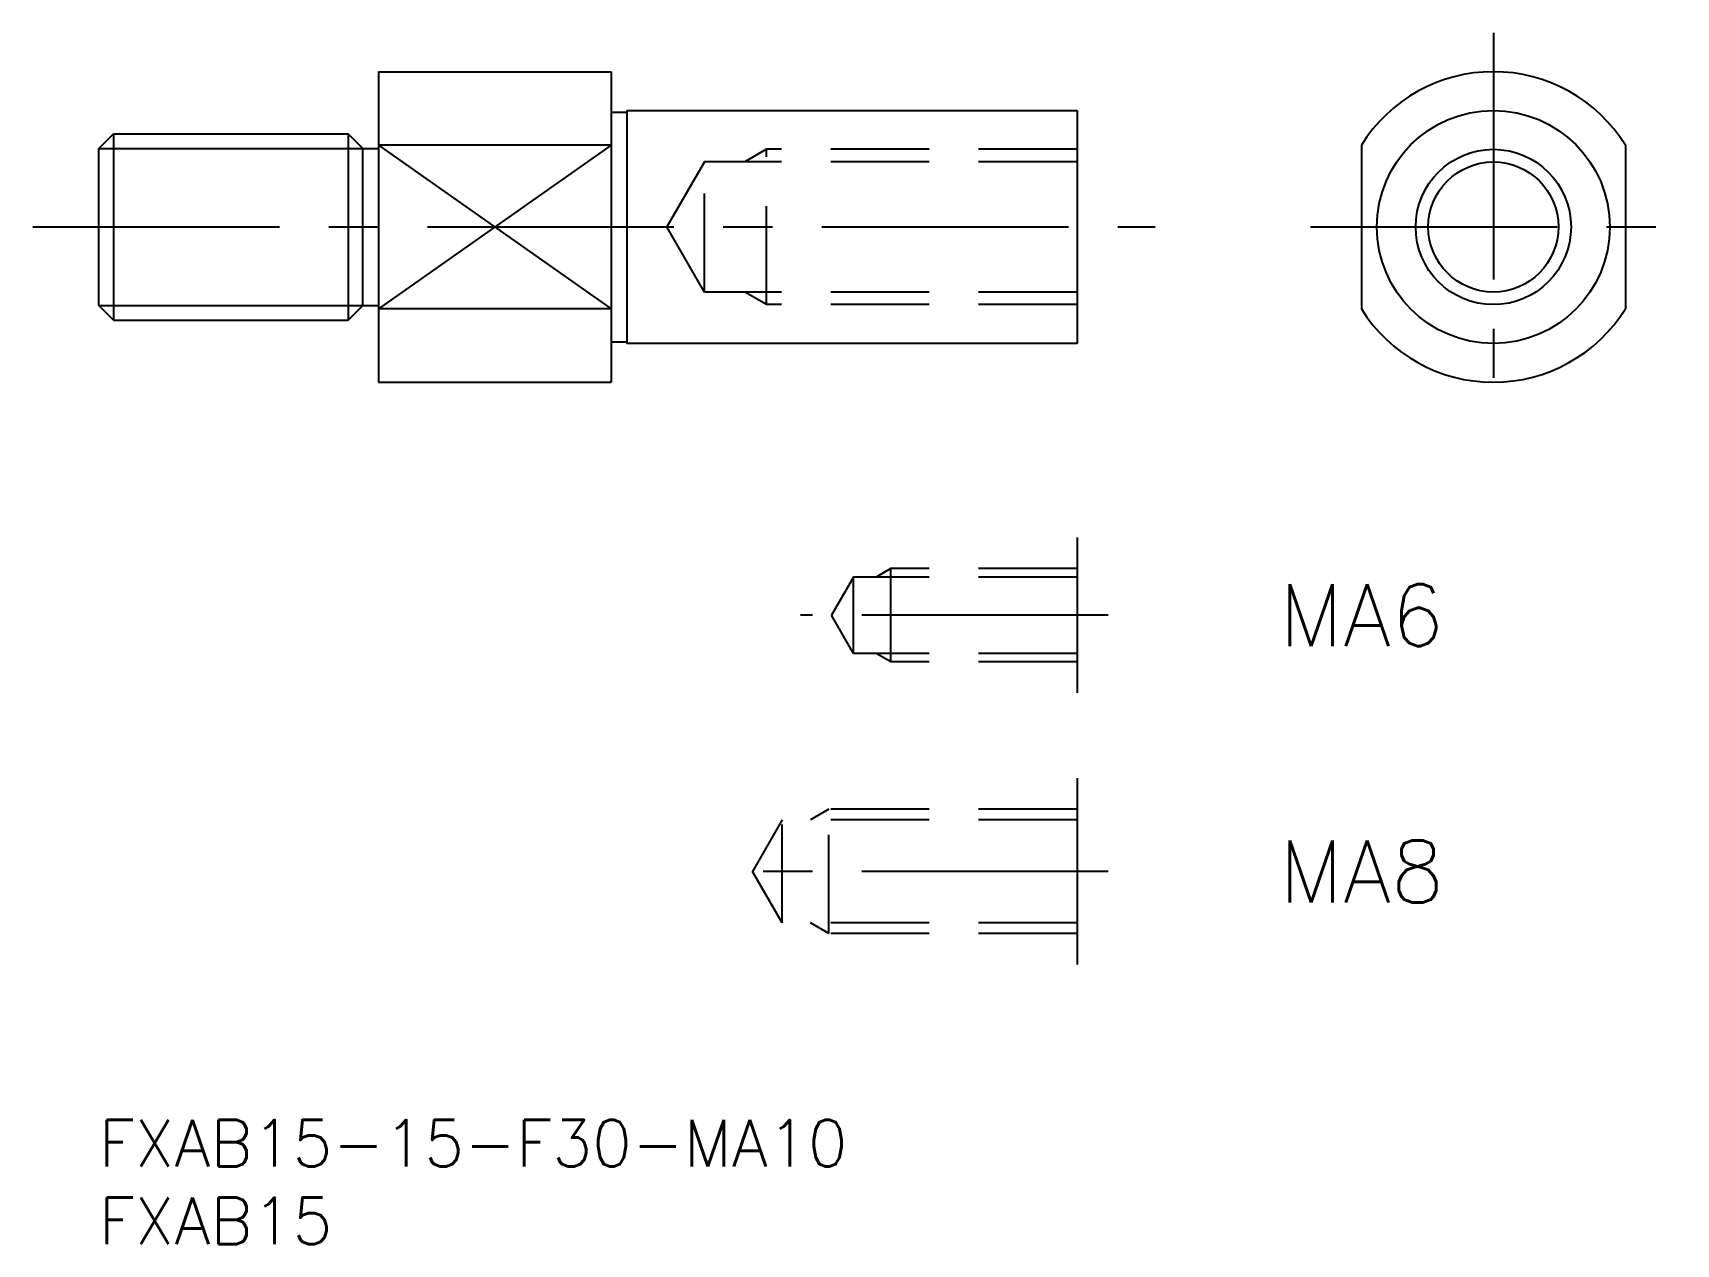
# Model space of a CAD drawing. Extents: x -4 to 102, y -8 to 70.
import ezdxf

# ---------------------------------------------------------------- set-up
doc = ezdxf.new("R2010")
doc.units = 0
doc.header["$LTSCALE"] = 0.5
doc.linetypes.add('CENTER', pattern=[50.8, 31.75, -6.35, 6.35, -6.35])
doc.linetypes.add('DASHED', pattern=[19.05, 12.7, -6.35])
for name, color, linetype in [('MSM_CENTER', 1, 'CENTER'), ('MSM_CONTINUOUS', 7, 'CONTINUOUS'), ('MSM_DASHED', 4, 'DASHED'), ('MSM_NARROW', 5, 'CONTINUOUS'), ('MSM_PART_NUMBER', 7, 'CONTINUOUS')]:
    doc.layers.add(name, color=color, linetype=linetype)
doc.styles.get("Standard").update_dxf_attribs({"font": 'txt.shx', "height": 3, "bigfont": 'bigfont.shx'})

# ---------------------------------------------------------------- blocks, each defined once
blk = doc.blocks.new('*U5')
at = {"layer": 'MSM_PART_NUMBER'}
blk.add_text('FXAB15-15-F30-MA10', height=3, dxfattribs=at).set_placement((0, -3))
blk = doc.blocks.new('*U6')
at = {"layer": 'MSM_PART_NUMBER'}
blk.add_text('FXAB15', height=3, dxfattribs=at).set_placement((0, -8))
blk = doc.blocks.new('*U7')
at = {"layer": 'MSM_PART_NUMBER'}
blk.add_text('MA8', height=4, dxfattribs=at).set_placement((76, 14))
blk = doc.blocks.new('*U8')
at = {"layer": 'MSM_PART_NUMBER'}
blk.add_text('MA6', height=4, dxfattribs=at).set_placement((76, 30.5))

msp = doc.modelspace()

# ---------------------------------------------------------------- linework, layer by layer
at = {"layer": 'MSM_CENTER'}
for p, q in [((89.79, 70), (89.79, 45)), ((-4.24, 57.5), (68.02, 57.5)), ((78.02, 57.5), (101.56, 57.5)), ((65, 32.5), (45.18, 32.5)), ((65, 16), (40.08, 16))]:
    msp.add_line(p, q, dxfattribs=at)
at = {"layer": 'MSM_CONTINUOUS'}
for p, q in [((18, 67.5), (18, 47.5)), ((18, 67.5), (33, 67.5)), ((33, 67.5), (33, 47.5)), ((33, 64.9), (34, 64.9)), ((34, 65), (63, 65)), ((34, 65), (34, 50)), ((63, 65), (63, 50)), ((0, 62.55), (0.95, 63.5)), ((0.95, 63.5), (16.05, 63.5)), ((0.95, 63.5), (0.95, 51.5)), ((17, 62.55), (16.05, 63.5)), ((16.05, 63.5), (16.05, 51.5)), ((0, 52.45), (0, 62.55)), ((17, 52.45), (17, 62.55)), ((17, 62.55), (18, 62.55)), ((33, 62.77), (18, 62.77)), ((81.29, 62.77), (81.29, 52.23)), ((98.29, 62.77), (98.29, 52.23)), ((0.95, 51.5), (0, 52.45)), ((16.05, 51.5), (17, 52.45)), ((17, 52.45), (18, 52.45)), ((33, 52.23), (18, 52.23)), ((0.95, 51.5), (16.05, 51.5)), ((33, 50.1), (34, 50.1)), ((63, 50), (34, 50)), ((18, 47.5), (33, 47.5)), ((63, 37.5), (63, 27.5)), ((63, 22), (63, 10))]:
    msp.add_line(p, q, dxfattribs=at)
for radius in [7.5, 4.19]:
    msp.add_circle((89.79, 57.5), radius, dxfattribs=at)
for start, end in [(31.7883, 148.2117), (211.7883, 328.2117)]:
    msp.add_arc((89.79, 57.5), 10, start, end, dxfattribs=at)
at = {"layer": 'MSM_DASHED'}
for p, q in [((43, 62.5), (41.59, 61.69)), ((43, 52.5), (43, 62.5)), ((63, 62.5), (43, 62.5)), ((39, 61.69), (36.58, 57.5)), ((39, 53.31), (39, 61.69)), ((63, 61.69), (39, 61.69)), ((39, 53.31), (36.58, 57.5)), ((63, 53.31), (39, 53.31)), ((43, 52.5), (41.59, 53.31)), ((63, 52.5), (43, 52.5)), ((48.6, 34.96), (47.18, 32.5)), ((63, 34.96), (48.6, 34.96)), ((48.6, 30.04), (48.6, 34.96)), ((51, 35.5), (50.06, 34.96)), ((63, 35.5), (51, 35.5)), ((51, 29.5), (51, 35.5)), ((48.6, 30.04), (47.18, 32.5)), ((63, 30.04), (48.6, 30.04)), ((51, 29.5), (50.06, 30.04)), ((63, 29.5), (51, 29.5)), ((44, 19.32), (42.08, 16)), ((44, 12.68), (44, 19.32)), ((63, 19.32), (44, 19.32)), ((47, 20), (45.83, 19.32)), ((47, 12), (47, 20)), ((63, 20), (47, 20)), ((44, 12.68), (42.08, 16)), ((63, 12.68), (44, 12.68)), ((47, 12), (45.83, 12.68)), ((63, 12), (47, 12))]:
    msp.add_line(p, q, dxfattribs=at)
at = {"layer": 'MSM_NARROW'}
for p, q in [((0, 62.55), (17, 62.55)), ((18, 62.77), (33, 52.23)), ((33, 62.77), (18, 52.23)), ((0, 52.45), (17, 52.45))]:
    msp.add_line(p, q, dxfattribs=at)
msp.add_circle((89.79, 57.5), 5, dxfattribs=at)

# ---------------------------------------------------------------- block references
at = {"layer": 'MSM_CONTINUOUS'}
for name in ['*U8', '*U7', '*U5', '*U6']:
    msp.add_blockref(name, (0, 0), dxfattribs=at)

doc.saveas('drawing.dxf')
